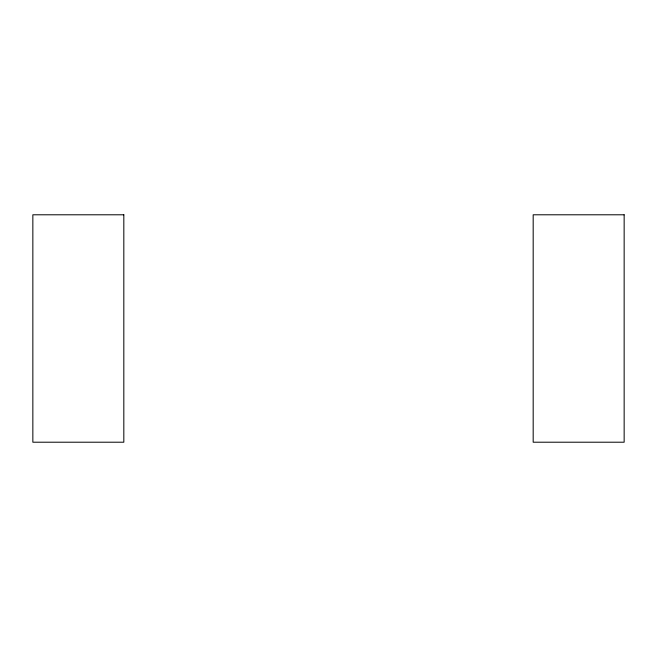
<?xml version="1.0" encoding="UTF-8"?>
<svg xmlns="http://www.w3.org/2000/svg" width="657" height="657" viewBox="0 0 657 657"><rect width="100%" height="100%" fill="white"/><g stroke="black" fill="none" stroke-linecap="round" stroke-linejoin="round"><path stroke-width="0.99" d="M123.82 214.79L32.85 214.79L32.85 442.21L123.82 442.21L123.82 214.79M624.15 214.79L533.18 214.79L533.18 442.21L624.15 442.21L624.15 214.79"/></g></svg>
